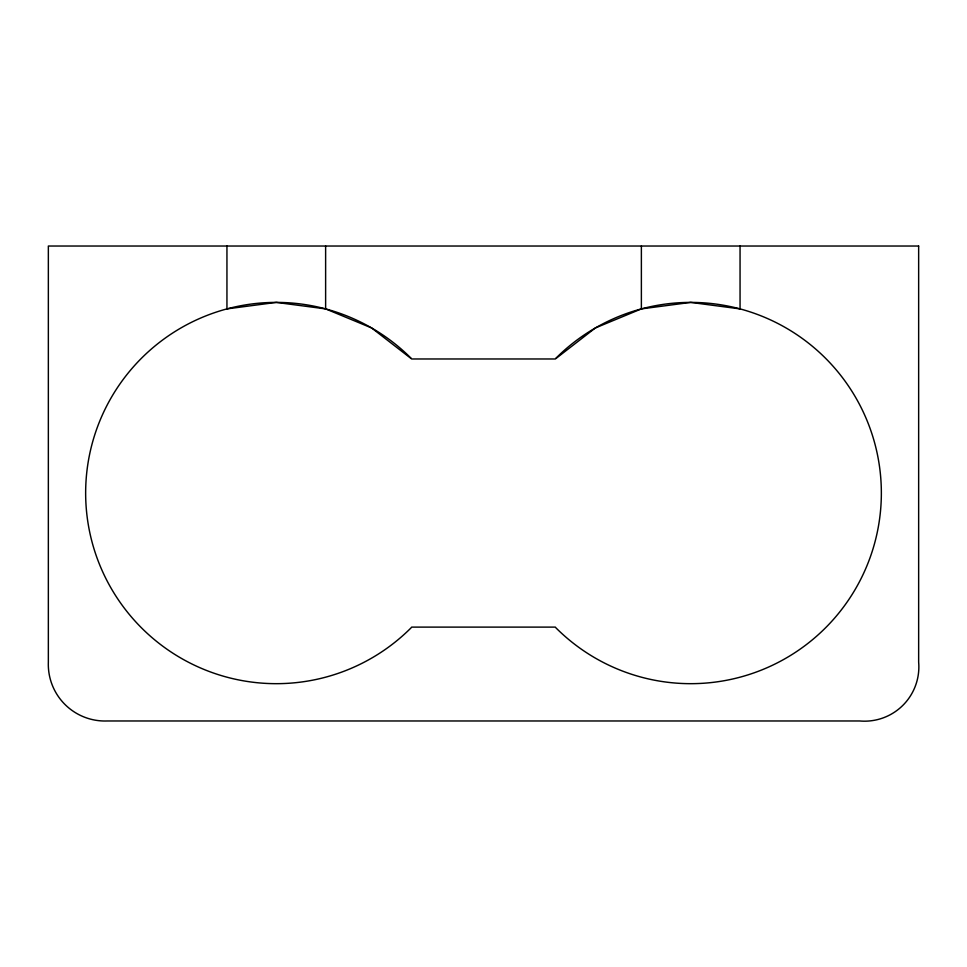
<?xml version="1.0" encoding="UTF-8"?>
<svg xmlns="http://www.w3.org/2000/svg" width="967" height="967" viewBox="0 0 967 967"><rect width="100%" height="100%" fill="white"/><g stroke="black" fill="none" stroke-linecap="round" stroke-linejoin="round"><path stroke-width="1.45" d="M740.057 246.029L740.057 308.896L690.716 302.405L641.375 308.896L595.394 327.946L555.348 358.975L411.652 358.975L371.606 327.946L325.625 308.896L276.284 302.405L226.943 308.896L226.943 246.029M641.375 246.029L641.375 308.896M325.625 246.029L325.625 308.896M555.916 358.237A190.632 190.632 0 0 1 825.516 358.237A190.632 190.632 0 0 1 825.516 627.837A190.632 190.632 0 0 1 555.916 627.837L555.348 627.112L411.652 627.112L411.084 627.837A190.632 190.632 0 0 1 141.484 627.837A190.632 190.632 0 0 1 141.484 358.237A190.632 190.632 0 0 1 411.084 358.237M918.65 246.029L48.35 246.029L48.35 662.093A56.702 56.702 0 0 0 107.228 720.971L859.772 720.971A54.321 54.321 0 0 0 918.65 662.093L918.65 246.029"/></g></svg>
